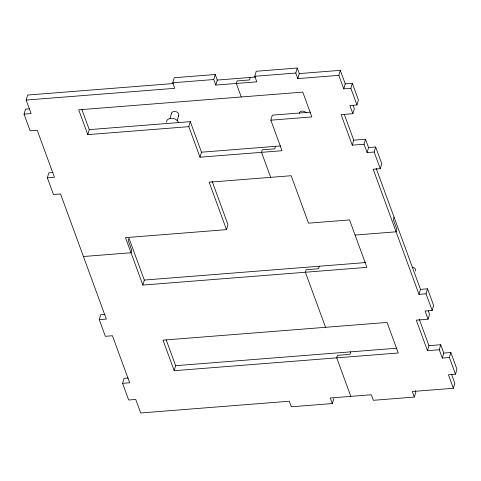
<?xml version="1.0" encoding="UTF-8"?>
<svg xmlns="http://www.w3.org/2000/svg" width="481" height="481" viewBox="0 0 481 481"><rect width="100%" height="100%" fill="white"/><g stroke="black" fill="none" stroke-linecap="round" stroke-linejoin="round"><path stroke-width="0.72" d="M333.808 398.533L332.347 403.547L291.33 406.788L289.297 401.232L140.692 412.975L135.744 399.452L128.674 400.012L122.577 383.345L129.648 382.786L112.434 335.75L105.363 336.309L99.26 319.643L106.331 319.083L60.534 193.951L53.463 194.51L47.366 177.844L54.437 177.285L37.223 130.243L30.147 130.802L24.05 114.135L31.121 113.576L26.172 100.06L27.639 95.046L173.268 83.538M24.05 114.135L25.517 109.127L29.756 108.79M47.366 177.844L48.828 172.829L53.072 172.493M89.256 129.629L190.284 121.645L188.817 126.659L87.795 134.638L89.256 129.629L81.938 109.632M99.26 319.643L100.727 314.634L104.966 314.297M26.172 100.06L174.789 88.318L172.757 82.762L174.224 77.748L215.223 74.507L217.256 80.062L215.795 85.077L256.812 81.836L254.774 76.281L256.241 71.266L297.258 68.025L299.29 73.581L297.823 78.595L338.84 75.355L340.307 70.34L299.29 73.581M170.04 118.428L171.609 113.065M177.182 120.725L178.752 115.362M142.845 285.077L125.487 237.632L226.509 229.647L209.145 182.203L291.173 175.721L308.531 223.166L349.549 219.925L366.913 267.37L142.845 285.077L144.312 280.062L128.962 238.125L128.235 240.632L131.752 250.252L131.018 252.753L83.435 256.517M122.577 383.345L124.038 378.337L128.283 378M215.795 85.077L213.762 79.521L215.223 74.507M310.341 112.157L272.306 115.163L270.839 120.178L282.022 150.721L200 157.203L201.467 152.194L190.284 121.645M250.246 77.459L249.513 79.966L237.037 80.952L236.303 83.454L241.252 96.976M174.182 370.695L162.999 340.145L387.067 322.438L398.25 352.988L174.182 370.695L175.649 365.686L166.246 339.995M226.509 229.647L227.976 224.639L212.145 181.379M297.823 78.595L295.791 73.04L297.258 68.025M275.457 146.344L274.723 148.851L262.247 149.838L261.514 152.345L270.665 177.345M345.256 83.862L352.326 83.303L350.859 88.312L343.789 88.871L345.256 83.862L340.307 70.34M352.266 145.172L353.733 140.163L365.518 139.231L364.051 144.24L352.266 145.172L341.089 114.622L352.874 113.69L354.341 108.682L353.096 105.285M352.874 113.69L349.885 105.537L356.962 104.978L358.423 99.97L352.326 83.303M319.33 266.233L318.596 268.741L306.12 269.727L305.387 272.228L325.541 327.302M368.566 147.565L375.637 147.006L374.176 152.014L367.105 152.573L368.566 147.565L365.518 139.231M418.999 294.378L420.466 289.364L427.537 288.804L426.07 293.819L418.999 294.378L373.202 169.24L380.273 168.681L381.74 163.672L375.637 147.006M350.667 351.851L349.934 354.359L337.458 355.345L336.724 357.852L350.817 396.368M394.047 217.178L393.314 219.685L396.831 229.305L396.103 231.812L355.086 235.053M427.477 350.679L428.944 345.665L440.728 344.739L439.261 349.747L427.477 350.679L416.299 320.13L428.084 319.198L429.551 314.189L428.306 310.792M428.084 319.198L425.102 311.045L432.172 310.485L433.634 305.471L427.537 288.804M332.347 403.547L330.315 397.991L371.326 394.751L373.364 400.306L414.375 397.065L415.843 392.051L415.337 390.662M443.777 353.072L450.853 352.513L449.386 357.521L442.316 358.08L443.777 353.072L440.728 344.739M414.375 397.065L412.343 391.51L453.361 388.269L448.412 374.747L455.483 374.188L456.95 369.18L450.853 352.513M453.361 388.269L454.828 383.255L451.611 374.471M172.757 82.762L213.762 79.521M254.774 76.281L295.791 73.04M217.256 80.062L255.357 77.056M270.839 120.178L311.856 116.931L302.771 92.111L78.71 109.818L87.795 134.638M201.467 152.194L280.567 145.941M144.312 280.062L365.404 262.59M175.649 365.686L396.741 348.214M350.859 88.312L356.962 104.978M374.176 152.014L380.273 168.681M426.07 293.819L432.172 310.485M449.386 357.521L455.483 374.188M376.196 168.41L420.466 289.364M338.84 75.355L343.789 88.871M364.051 144.24L367.105 152.573M439.261 349.747L442.316 358.08M344.33 114.472L353.733 140.163M419.288 319.282L428.944 345.665M188.817 126.659L200 157.203M166.498 122.18A6.253 4.491 16.3 0 1 171.717 118.278A6.253 4.491 16.3 0 1 178.523 122.463M171.501 113.763A3.752 2.694 16.3 0 1 176.064 111.67A3.752 2.694 16.3 0 1 178.397 115.981M299.404 113.456A3.752 2.694 16.3 0 1 302.068 111.129A3.752 2.694 16.3 0 1 306.235 112.915M412.103 267.177A3.367 2.417 16.3 0 1 415.464 271.086"/></g></svg>
